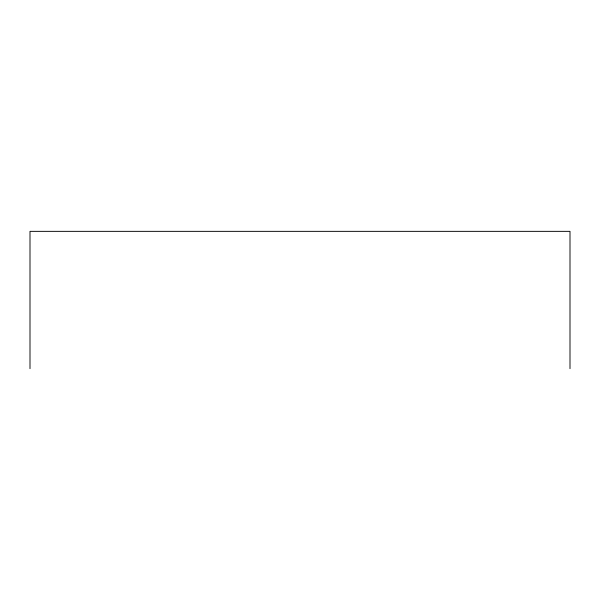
<?xml version="1.0" encoding="UTF-8"?>
<svg xmlns="http://www.w3.org/2000/svg" width="600" height="600" viewBox="0 0 600 600"><rect width="100%" height="100%" fill="white"/><g stroke="black" fill="none" stroke-linecap="round" stroke-linejoin="round"><path stroke-width="0.9" d="M570 368.647L570 231.353L30 231.353L30 368.647"/></g></svg>
